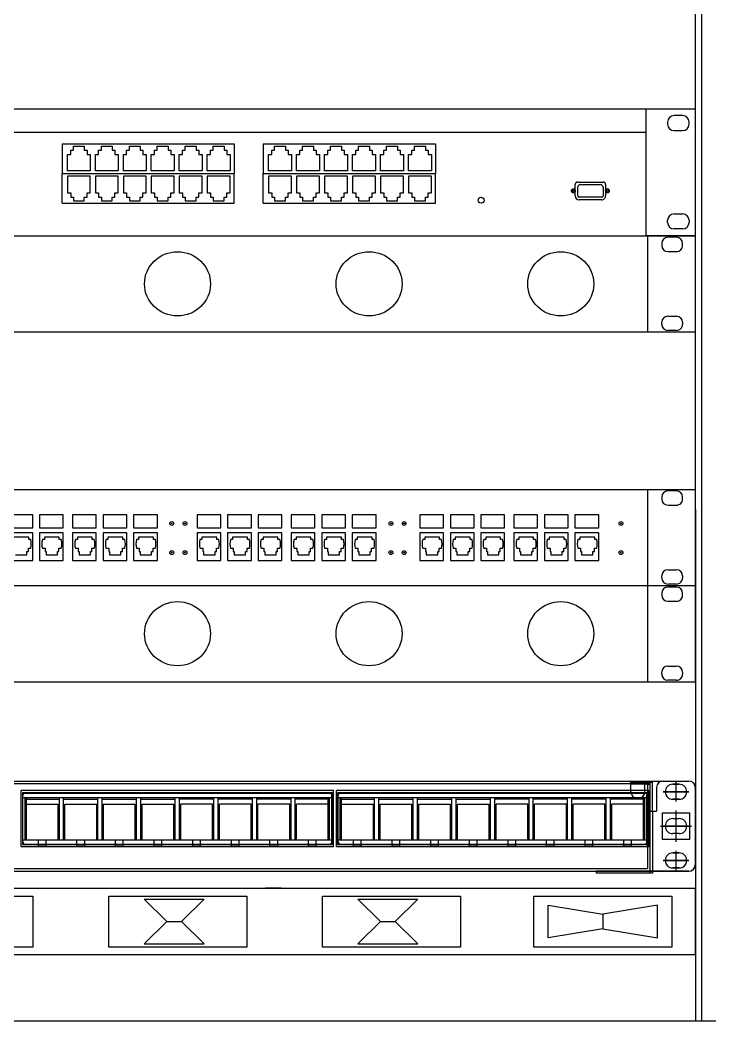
# Model space of a CAD drawing. Header units: millimetres. Extents: x 0 to 84100, y 0 to 59400.
# Drawn here: x 34487.7 to 34781.8, y 29792 to 30218.5 of the extents above; entities that cross this region are included whole.
import ezdxf

# ---------------------------------------------------------------- set-up
doc = ezdxf.new("R2010")
doc.units = ezdxf.units.MM
doc.header["$LTSCALE"] = 1000
doc.layers.add('SYM', color=3, linetype='Continuous')

# ---------------------------------------------------------------- blocks, each defined once
blk = doc.blocks.new('ST071')
for p, q in [((183.89, 495.05), (184.02, -409.31)), ((186.18, 449.24), (186.18, -409.31)), ((166.5, -85.56), (-166.45, -85.56)), ((184.03, -85.56), (166.5, -85.56)), ((166.5, -130.51), (166.5, -85.56)), ((179.45, -87.84), (176.41, -87.84)), ((184.03, -130.36), (184.03, -85.56)), ((174.12, -90.13), (174.12, -90.89)), ((181.74, -90.89), (181.74, -90.13)), ((-166.47, -93.76, 161.01), (166.52, -93.76, 161.01)), ((176.41, -93.18), (179.45, -93.18)), ((-41, -97.87), (20.19, -97.87)), ((-41, -97.87), (-41, -108.42)), ((-36.96, -98.73), (-33.09, -98.73)), ((-36.96, -100.08), (-36.96, -98.73)), ((-33.09, -98.73), (-33.09, -100.08)), ((-27.02, -100.08), (-27.02, -98.73)), ((-27.02, -98.73), (-23.16, -98.73)), ((-23.16, -98.73), (-23.16, -100.08)), ((-17.09, -98.73), (-13.22, -98.73)), ((-17.09, -100.08), (-17.09, -98.73)), ((-13.22, -98.73), (-13.22, -100.08)), ((-7.16, -98.73), (-3.29, -98.73)), ((-7.16, -100.08), (-7.16, -98.73)), ((-3.29, -98.73), (-3.29, -100.08)), ((2.78, -100.08), (2.78, -98.73)), ((2.78, -98.73), (6.65, -98.73)), ((6.65, -98.73), (6.65, -100.08)), ((12.71, -100.08), (12.71, -98.73)), ((12.71, -98.73), (16.58, -98.73)), ((16.58, -98.73), (16.58, -100.08)), ((20.19, -97.87), (20.19, -108.42)), ((30.48, -97.87), (91.67, -97.87)), ((30.48, -97.87), (30.48, -108.42)), ((34.52, -98.73), (38.38, -98.73)), ((34.52, -100.08), (34.52, -98.73)), ((38.38, -98.73), (38.38, -100.08)), ((44.45, -100.08), (44.45, -98.73)), ((44.45, -98.73), (48.32, -98.73)), ((48.32, -98.73), (48.32, -100.08)), ((54.39, -98.73), (58.25, -98.73)), ((54.39, -100.08), (54.39, -98.73)), ((58.25, -98.73), (58.25, -100.08)), ((64.32, -98.73), (68.19, -98.73)), ((64.32, -100.08), (64.32, -98.73)), ((68.19, -98.73), (68.19, -100.08)), ((74.26, -100.08), (74.26, -98.73)), ((74.26, -98.73), (78.12, -98.73)), ((78.12, -98.73), (78.12, -100.08)), ((84.19, -100.08), (84.19, -98.73)), ((84.19, -98.73), (88.06, -98.73)), ((88.06, -98.73), (88.06, -100.08)), ((91.67, -97.87), (91.67, -108.42)), ((-39.09, -107.43), (-39.09, -101.63)), ((-39.09, -101.63), (-37.93, -101.63)), ((-37.93, -101.63), (-37.93, -100.08)), ((-37.93, -100.08), (-36.96, -100.08)), ((-33.09, -100.08), (-32.12, -100.08)), ((-32.12, -100.08), (-32.12, -101.63)), ((-32.12, -101.63), (-30.96, -101.63)), ((-30.96, -101.63), (-30.96, -107.43)), ((-29.15, -101.63), (-27.99, -101.63)), ((-29.15, -107.43), (-29.15, -101.63)), ((-27.99, -100.08), (-27.02, -100.08)), ((-27.99, -101.63), (-27.99, -100.08)), ((-23.16, -100.08), (-22.19, -100.08)), ((-22.19, -100.08), (-22.19, -101.63)), ((-22.19, -101.63), (-21.03, -101.63)), ((-21.03, -101.63), (-21.03, -107.43)), ((-19.22, -101.63), (-18.06, -101.63)), ((-19.22, -107.43), (-19.22, -101.63)), ((-18.06, -101.63), (-18.06, -100.08)), ((-18.06, -100.08), (-17.09, -100.08)), ((-13.22, -100.08), (-12.26, -100.08)), ((-12.26, -100.08), (-12.26, -101.63)), ((-12.26, -101.63), (-11.1, -101.63)), ((-11.1, -101.63), (-11.1, -107.43)), ((-9.28, -107.43), (-9.28, -101.63)), ((-9.28, -101.63), (-8.12, -101.63)), ((-8.12, -101.63), (-8.12, -100.08)), ((-8.12, -100.08), (-7.16, -100.08)), ((-3.29, -100.08), (-2.32, -100.08)), ((-2.32, -100.08), (-2.32, -101.63)), ((-2.32, -101.63), (-1.16, -101.63)), ((-1.16, -101.63), (-1.16, -107.43)), ((0.65, -101.63), (1.81, -101.63)), ((0.65, -107.43), (0.65, -101.63)), ((1.81, -101.63), (1.81, -100.08)), ((1.81, -100.08), (2.78, -100.08)), ((6.65, -100.08), (7.61, -100.08)), ((7.61, -100.08), (7.61, -101.63)), ((7.61, -101.63), (8.77, -101.63)), ((8.77, -101.63), (8.77, -107.43)), ((10.59, -107.43), (10.59, -101.63)), ((10.59, -101.63), (11.75, -101.63)), ((11.75, -100.08), (12.71, -100.08)), ((11.75, -101.63), (11.75, -100.08)), ((16.58, -100.08), (17.55, -100.08)), ((17.55, -100.08), (17.55, -101.63)), ((17.55, -101.63), (18.71, -101.63)), ((18.71, -101.63), (18.71, -107.43)), ((32.39, -107.43), (32.39, -101.63)), ((32.39, -101.63), (33.55, -101.63)), ((33.55, -101.63), (33.55, -100.08)), ((33.55, -100.08), (34.52, -100.08)), ((38.38, -100.08), (39.35, -100.08)), ((39.35, -100.08), (39.35, -101.63)), ((39.35, -101.63), (40.51, -101.63)), ((40.51, -101.63), (40.51, -107.43)), ((42.32, -101.63), (43.48, -101.63)), ((42.32, -107.43), (42.32, -101.63)), ((43.48, -100.08), (44.45, -100.08)), ((43.48, -101.63), (43.48, -100.08)), ((48.32, -100.08), (49.29, -100.08)), ((49.29, -100.08), (49.29, -101.63)), ((49.29, -101.63), (50.45, -101.63)), ((50.45, -101.63), (50.45, -107.43)), ((52.26, -101.63), (53.42, -101.63)), ((52.26, -107.43), (52.26, -101.63)), ((53.42, -101.63), (53.42, -100.08)), ((53.42, -100.08), (54.39, -100.08)), ((58.25, -100.08), (59.22, -100.08)), ((59.22, -100.08), (59.22, -101.63)), ((59.22, -101.63), (60.38, -101.63)), ((60.38, -101.63), (60.38, -107.43)), ((62.19, -107.43), (62.19, -101.63)), ((62.19, -101.63), (63.35, -101.63)), ((63.35, -101.63), (63.35, -100.08)), ((63.35, -100.08), (64.32, -100.08)), ((68.19, -100.08), (69.16, -100.08)), ((69.16, -100.08), (69.16, -101.63)), ((69.16, -101.63), (70.32, -101.63)), ((70.32, -101.63), (70.32, -107.43)), ((72.13, -101.63), (73.29, -101.63)), ((72.13, -107.43), (72.13, -101.63)), ((73.29, -101.63), (73.29, -100.08)), ((73.29, -100.08), (74.26, -100.08)), ((78.12, -100.08), (79.09, -100.08)), ((79.09, -100.08), (79.09, -101.63)), ((79.09, -101.63), (80.25, -101.63)), ((80.25, -101.63), (80.25, -107.43)), ((82.06, -107.43), (82.06, -101.63)), ((82.06, -101.63), (83.22, -101.63)), ((83.22, -100.08), (84.19, -100.08)), ((83.22, -101.63), (83.22, -100.08)), ((88.06, -100.08), (89.02, -100.08)), ((89.02, -100.08), (89.02, -101.63)), ((89.02, -101.63), (90.19, -101.63)), ((90.19, -101.63), (90.19, -107.43)), ((-41, -108.42), (20.19, -108.42)), ((-41, -118.96), (-41, -108.42)), ((-41, -108.42), (20.19, -108.42)), ((-30.96, -107.43), (-39.09, -107.43)), ((-30.96, -109.4), (-39.09, -109.4)), ((-39.09, -109.4), (-39.09, -115.21)), ((-30.96, -115.21), (-30.96, -109.4)), ((-21.03, -107.43), (-29.15, -107.43)), ((-21.03, -109.4), (-29.15, -109.4)), ((-29.15, -109.4), (-29.15, -115.21)), ((-21.03, -115.21), (-21.03, -109.4)), ((-11.1, -107.43), (-19.22, -107.43)), ((-11.1, -109.4), (-19.22, -109.4)), ((-19.22, -109.4), (-19.22, -115.21)), ((-11.1, -115.21), (-11.1, -109.4)), ((-1.16, -107.43), (-9.28, -107.43)), ((-1.16, -109.4), (-9.28, -109.4)), ((-9.28, -109.4), (-9.28, -115.21)), ((-1.16, -115.21), (-1.16, -109.4)), ((8.77, -107.43), (0.65, -107.43)), ((8.77, -109.4), (0.65, -109.4)), ((0.65, -109.4), (0.65, -115.21)), ((8.77, -115.21), (8.77, -109.4)), ((18.71, -107.43), (10.59, -107.43)), ((18.71, -109.4), (10.59, -109.4)), ((10.59, -109.4), (10.59, -115.21)), ((18.71, -115.21), (18.71, -109.4)), ((20.19, -118.96), (20.19, -108.42)), ((30.48, -108.42), (91.67, -108.42)), ((30.48, -118.96), (30.48, -108.42)), ((30.48, -108.42), (91.67, -108.42)), ((40.51, -107.43), (32.39, -107.43)), ((40.51, -109.4), (32.39, -109.4)), ((32.39, -109.4), (32.39, -115.21)), ((40.51, -115.21), (40.51, -109.4)), ((50.45, -107.43), (42.32, -107.43)), ((50.45, -109.4), (42.32, -109.4)), ((42.32, -109.4), (42.32, -115.21)), ((50.45, -115.21), (50.45, -109.4)), ((60.38, -107.43), (52.26, -107.43)), ((60.38, -109.4), (52.26, -109.4)), ((52.26, -109.4), (52.26, -115.21)), ((60.38, -115.21), (60.38, -109.4)), ((70.32, -107.43), (62.19, -107.43)), ((70.32, -109.4), (62.19, -109.4)), ((62.19, -109.4), (62.19, -115.21)), ((70.32, -115.21), (70.32, -109.4)), ((80.25, -107.43), (72.13, -107.43)), ((80.25, -109.4), (72.13, -109.4)), ((72.13, -109.4), (72.13, -115.21)), ((80.25, -115.21), (80.25, -109.4)), ((90.19, -107.43), (82.06, -107.43)), ((90.19, -109.4), (82.06, -109.4)), ((82.06, -109.4), (82.06, -115.21)), ((90.19, -115.21), (90.19, -109.4)), ((91.67, -118.96), (91.67, -108.42)), ((141.3, -116.38), (141.3, -112.34)), ((142.2, -111.44), (151.18, -111.44)), ((142.2, -116.38), (142.2, -113.24)), ((143.1, -112.34), (150.28, -112.34)), ((151.18, -113.24), (151.18, -116.38)), ((152.07, -112.34), (152.07, -116.38)), ((-39.09, -115.21), (-37.93, -115.21)), ((-37.93, -115.21), (-37.93, -116.75)), ((-37.93, -116.75), (-36.96, -116.75)), ((-36.96, -116.75), (-36.96, -118.11)), ((-33.09, -118.11), (-33.09, -116.75)), ((-33.09, -116.75), (-32.12, -116.75)), ((-32.12, -115.21), (-30.96, -115.21)), ((-32.12, -116.75), (-32.12, -115.21)), ((-29.15, -115.21), (-27.99, -115.21)), ((-27.99, -115.21), (-27.99, -116.75)), ((-27.99, -116.75), (-27.02, -116.75)), ((-27.02, -116.75), (-27.02, -118.11)), ((-23.16, -118.11), (-23.16, -116.75)), ((-23.16, -116.75), (-22.19, -116.75)), ((-22.19, -116.75), (-22.19, -115.21)), ((-22.19, -115.21), (-21.03, -115.21)), ((-19.22, -115.21), (-18.06, -115.21)), ((-18.06, -115.21), (-18.06, -116.75)), ((-18.06, -116.75), (-17.09, -116.75)), ((-17.09, -116.75), (-17.09, -118.11)), ((-13.22, -118.11), (-13.22, -116.75)), ((-13.22, -116.75), (-12.26, -116.75)), ((-12.26, -116.75), (-12.26, -115.21)), ((-12.26, -115.21), (-11.1, -115.21)), ((-9.28, -115.21), (-8.12, -115.21)), ((-8.12, -115.21), (-8.12, -116.75)), ((-8.12, -116.75), (-7.16, -116.75)), ((-7.16, -116.75), (-7.16, -118.11)), ((-3.29, -118.11), (-3.29, -116.75)), ((-3.29, -116.75), (-2.32, -116.75)), ((-2.32, -115.21), (-1.16, -115.21)), ((-2.32, -116.75), (-2.32, -115.21)), ((0.65, -115.21), (1.81, -115.21)), ((1.81, -115.21), (1.81, -116.75)), ((1.81, -116.75), (2.78, -116.75)), ((2.78, -116.75), (2.78, -118.11)), ((6.65, -116.75), (7.61, -116.75)), ((6.65, -118.11), (6.65, -116.75)), ((7.61, -116.75), (7.61, -115.21)), ((7.61, -115.21), (8.77, -115.21)), ((10.59, -115.21), (11.75, -115.21)), ((11.75, -115.21), (11.75, -116.75)), ((11.75, -116.75), (12.71, -116.75)), ((12.71, -116.75), (12.71, -118.11)), ((16.58, -116.75), (17.55, -116.75)), ((16.58, -118.11), (16.58, -116.75)), ((17.55, -116.75), (17.55, -115.21)), ((17.55, -115.21), (18.71, -115.21)), ((32.39, -115.21), (33.55, -115.21)), ((33.55, -115.21), (33.55, -116.75)), ((33.55, -116.75), (34.52, -116.75)), ((34.52, -116.75), (34.52, -118.11)), ((38.38, -118.11), (38.38, -116.75)), ((38.38, -116.75), (39.35, -116.75)), ((39.35, -115.21), (40.51, -115.21)), ((39.35, -116.75), (39.35, -115.21)), ((42.32, -115.21), (43.48, -115.21)), ((43.48, -115.21), (43.48, -116.75)), ((43.48, -116.75), (44.45, -116.75)), ((44.45, -116.75), (44.45, -118.11)), ((48.32, -118.11), (48.32, -116.75)), ((48.32, -116.75), (49.29, -116.75)), ((49.29, -116.75), (49.29, -115.21)), ((49.29, -115.21), (50.45, -115.21)), ((52.26, -115.21), (53.42, -115.21)), ((53.42, -115.21), (53.42, -116.75)), ((53.42, -116.75), (54.39, -116.75)), ((54.39, -116.75), (54.39, -118.11)), ((58.25, -118.11), (58.25, -116.75)), ((58.25, -116.75), (59.22, -116.75)), ((59.22, -116.75), (59.22, -115.21)), ((59.22, -115.21), (60.38, -115.21)), ((62.19, -115.21), (63.35, -115.21)), ((63.35, -115.21), (63.35, -116.75)), ((63.35, -116.75), (64.32, -116.75)), ((64.32, -116.75), (64.32, -118.11)), ((68.19, -118.11), (68.19, -116.75)), ((68.19, -116.75), (69.16, -116.75)), ((69.16, -115.21), (70.32, -115.21)), ((69.16, -116.75), (69.16, -115.21)), ((72.13, -115.21), (73.29, -115.21)), ((73.29, -115.21), (73.29, -116.75)), ((73.29, -116.75), (74.26, -116.75)), ((74.26, -116.75), (74.26, -118.11)), ((78.12, -116.75), (79.09, -116.75)), ((78.12, -118.11), (78.12, -116.75)), ((79.09, -116.75), (79.09, -115.21)), ((79.09, -115.21), (80.25, -115.21)), ((82.06, -115.21), (83.22, -115.21)), ((83.22, -115.21), (83.22, -116.75)), ((83.22, -116.75), (84.19, -116.75)), ((84.19, -116.75), (84.19, -118.11)), ((88.06, -116.75), (89.02, -116.75)), ((88.06, -118.11), (88.06, -116.75)), ((89.02, -116.75), (89.02, -115.21)), ((89.02, -115.21), (90.19, -115.21)), ((140.29, -114), (139.96, -114.59)), ((139.96, -114.59), (140.29, -115.17)), ((140.97, -114), (140.29, -114)), ((140.29, -115.17), (140.97, -115.17)), ((141.3, -114.59), (140.97, -114)), ((140.97, -115.17), (141.3, -114.59)), ((150.73, -116.83), (142.65, -116.83)), ((152.41, -114), (152.07, -114.59)), ((152.07, -114.59), (152.41, -115.17)), ((153.08, -114), (152.41, -114)), ((152.41, -115.17), (153.08, -115.17)), ((153.42, -114.59), (153.08, -114)), ((153.08, -115.17), (153.42, -114.59)), ((-41, -118.96), (20.19, -118.96)), ((-36.96, -118.11), (-33.09, -118.11)), ((-27.02, -118.11), (-23.16, -118.11)), ((-17.09, -118.11), (-13.22, -118.11)), ((-7.16, -118.11), (-3.29, -118.11)), ((2.78, -118.11), (6.65, -118.11)), ((12.71, -118.11), (16.58, -118.11)), ((30.48, -118.96), (91.67, -118.96)), ((34.52, -118.11), (38.38, -118.11)), ((44.45, -118.11), (48.32, -118.11)), ((54.39, -118.11), (58.25, -118.11)), ((64.32, -118.11), (68.19, -118.11)), ((74.26, -118.11), (78.12, -118.11)), ((84.19, -118.11), (88.06, -118.11)), ((150.73, -117.73), (142.65, -117.73)), ((176.41, -122.74), (179.45, -122.74)), ((174.12, -125.79), (174.12, -125.03)), ((181.74, -125.03), (181.74, -125.79)), ((-184.02, -130.51), (183.98, -130.51)), ((-166.45, -130.51), (166.5, -130.51)), ((166.5, -130.36), (184.03, -130.36)), ((166.97, -130.51), (166.97, -164.67)), ((177.2, -131.06), (174.24, -131.06)), ((179.45, -128.07), (176.41, -128.07)), ((183.98, -164.67), (183.98, -130.51)), ((172.03, -133.22), (172.03, -133.94)), ((179.42, -133.94), (179.42, -133.22)), ((174.24, -136.1), (177.2, -136.1)), ((174.24, -159.08), (177.2, -159.08)), ((172.03, -161.96), (172.03, -161.24)), ((179.42, -161.24), (179.42, -161.96)), ((-184.02, -164.67), (183.98, -164.67)), ((177.2, -164.12), (174.24, -164.12)), ((-184.02, -220.56), (183.99, -220.56)), ((166.98, -220.56), (166.98, -254.72)), ((172.04, -223.27), (172.04, -223.99)), ((177.21, -221.12), (174.26, -221.12)), ((179.43, -223.99), (179.43, -223.27)), ((183.99, -254.72), (183.99, -220.56)), ((174.26, -226.15), (177.21, -226.15)), ((-51.4, -229.62), (-59.84, -229.62)), ((-51.4, -234.17), (-51.4, -229.62)), ((-48.99, -229.62), (-48.99, -234.17)), ((-40.55, -229.62), (-48.99, -229.62)), ((-40.55, -234.17), (-40.55, -229.62)), ((-37.28, -229.62), (-37.28, -234.17)), ((-28.83, -229.62), (-37.28, -229.62)), ((-28.83, -234.17), (-28.83, -229.62)), ((-26.43, -229.62), (-26.43, -234.17)), ((-17.98, -229.62), (-26.43, -229.62)), ((-17.98, -234.17), (-17.98, -229.62)), ((-15.58, -229.62), (-15.58, -234.17)), ((-7.13, -229.62), (-15.58, -229.62)), ((-7.13, -234.17), (-7.13, -229.62)), ((6.98, -229.62), (6.98, -234.17)), ((15.43, -229.62), (6.98, -229.62)), ((15.43, -234.17), (15.43, -229.62)), ((17.83, -229.62), (17.83, -234.17)), ((26.28, -229.62), (17.83, -229.62)), ((26.28, -234.17), (26.28, -229.62)), ((28.68, -229.62), (28.68, -234.17)), ((37.13, -229.62), (28.68, -229.62)), ((37.13, -234.17), (37.13, -229.62)), ((40.4, -229.62), (40.4, -234.17)), ((48.85, -229.62), (40.4, -229.62)), ((48.85, -234.17), (48.85, -229.62)), ((51.25, -229.62), (51.25, -234.17)), ((59.7, -229.62), (51.25, -229.62)), ((59.7, -234.17), (59.7, -229.62)), ((62.1, -229.62), (62.1, -234.17)), ((70.55, -229.62), (62.1, -229.62)), ((70.55, -234.17), (70.55, -229.62)), ((86.09, -229.62), (86.09, -234.17)), ((94.53, -229.62), (86.09, -229.62)), ((94.53, -234.17), (94.53, -229.62)), ((96.94, -229.62), (96.94, -234.17)), ((105.38, -229.62), (96.94, -229.62)), ((105.38, -234.17), (105.38, -229.62)), ((107.79, -229.62), (107.79, -234.17)), ((116.23, -229.62), (107.79, -229.62)), ((116.23, -234.17), (116.23, -229.62)), ((119.5, -229.62), (119.5, -234.17)), ((127.95, -229.62), (119.5, -229.62)), ((127.95, -234.17), (127.95, -229.62)), ((130.35, -229.62), (130.35, -234.17)), ((138.8, -229.62), (130.35, -229.62)), ((138.8, -234.17), (138.8, -229.62)), ((141.2, -229.62), (141.2, -234.17)), ((149.65, -229.62), (141.2, -229.62)), ((149.65, -234.17), (149.65, -229.62)), ((-59.84, -234.17), (-51.4, -234.17)), ((-48.99, -234.17), (-40.55, -234.17)), ((-37.28, -234.17), (-28.83, -234.17)), ((-26.43, -234.17), (-17.98, -234.17)), ((-15.58, -234.17), (-7.13, -234.17)), ((6.98, -234.17), (15.43, -234.17)), ((17.83, -234.17), (26.28, -234.17)), ((28.68, -234.17), (37.13, -234.17)), ((40.4, -234.17), (48.85, -234.17)), ((51.25, -234.17), (59.7, -234.17)), ((62.1, -234.17), (70.55, -234.17)), ((86.09, -234.17), (94.53, -234.17)), ((96.94, -234.17), (105.38, -234.17)), ((107.79, -234.17), (116.23, -234.17)), ((119.5, -234.17), (127.95, -234.17)), ((130.35, -234.17), (138.8, -234.17)), ((141.2, -234.17), (149.65, -234.17)), ((-51.4, -235.97), (-59.84, -235.97)), ((-52.82, -237.5), (-58.1, -237.5)), ((-52.82, -238.38), (-52.82, -237.5)), ((-51.4, -245.87), (-51.4, -235.97)), ((-48.99, -235.97), (-48.99, -245.87)), ((-40.55, -235.97), (-48.99, -235.97)), ((-41.97, -237.5), (-47.25, -237.5)), ((-47.25, -237.5), (-47.25, -238.38)), ((-41.97, -238.38), (-41.97, -237.5)), ((-40.55, -245.87), (-40.55, -235.97)), ((-37.28, -235.97), (-37.28, -245.87)), ((-28.83, -235.97), (-37.28, -235.97)), ((-30.25, -237.5), (-35.54, -237.5)), ((-35.54, -237.5), (-35.54, -238.38)), ((-30.25, -238.38), (-30.25, -237.5)), ((-28.83, -245.87), (-28.83, -235.97)), ((-26.43, -235.97), (-26.43, -245.87)), ((-17.98, -235.97), (-26.43, -235.97)), ((-24.69, -237.5), (-24.69, -238.38)), ((-19.4, -237.5), (-24.69, -237.5)), ((-19.4, -238.38), (-19.4, -237.5)), ((-17.98, -245.87), (-17.98, -235.97)), ((-15.58, -235.97), (-15.58, -245.87)), ((-7.13, -235.97), (-15.58, -235.97)), ((-13.84, -237.5), (-13.84, -238.38)), ((-8.55, -237.5), (-13.84, -237.5)), ((-8.55, -238.38), (-8.55, -237.5)), ((-7.13, -245.87), (-7.13, -235.97)), ((6.98, -235.97), (6.98, -245.87)), ((15.43, -235.97), (6.98, -235.97)), ((14, -237.5), (8.72, -237.5)), ((8.72, -237.5), (8.72, -238.38)), ((14, -238.38), (14, -237.5)), ((15.43, -245.87), (15.43, -235.97)), ((17.83, -235.97), (17.83, -245.87)), ((26.28, -235.97), (17.83, -235.97)), ((24.85, -237.5), (19.57, -237.5)), ((19.57, -237.5), (19.57, -238.38)), ((24.85, -238.38), (24.85, -237.5)), ((26.28, -245.87), (26.28, -235.97)), ((28.68, -235.97), (28.68, -245.87)), ((37.13, -235.97), (28.68, -235.97)), ((35.7, -237.5), (30.42, -237.5)), ((30.42, -237.5), (30.42, -238.38)), ((35.7, -238.38), (35.7, -237.5)), ((37.13, -245.87), (37.13, -235.97)), ((40.4, -235.97), (40.4, -245.87)), ((48.85, -235.97), (40.4, -235.97)), ((47.42, -237.5), (42.14, -237.5)), ((42.14, -237.5), (42.14, -238.38)), ((47.42, -238.38), (47.42, -237.5)), ((48.85, -245.87), (48.85, -235.97)), ((51.25, -235.97), (51.25, -245.87)), ((59.7, -235.97), (51.25, -235.97)), ((52.99, -237.5), (52.99, -238.38)), ((58.27, -237.5), (52.99, -237.5)), ((58.27, -238.38), (58.27, -237.5)), ((59.7, -245.87), (59.7, -235.97)), ((62.1, -235.97), (62.1, -245.87)), ((70.55, -235.97), (62.1, -235.97)), ((63.84, -237.5), (63.84, -238.38)), ((69.12, -237.5), (63.84, -237.5)), ((69.12, -238.38), (69.12, -237.5)), ((70.55, -245.87), (70.55, -235.97)), ((86.09, -235.97), (86.09, -245.87)), ((94.53, -235.97), (86.09, -235.97)), ((93.11, -237.5), (87.83, -237.5)), ((87.83, -237.5), (87.83, -238.38)), ((93.11, -238.38), (93.11, -237.5)), ((94.53, -245.87), (94.53, -235.97)), ((96.94, -235.97), (96.94, -245.87)), ((105.38, -235.97), (96.94, -235.97)), ((103.96, -237.5), (98.68, -237.5)), ((98.68, -237.5), (98.68, -238.38)), ((103.96, -238.38), (103.96, -237.5)), ((105.38, -245.87), (105.38, -235.97)), ((107.79, -235.97), (107.79, -245.87)), ((116.23, -235.97), (107.79, -235.97)), ((114.81, -237.5), (109.53, -237.5)), ((109.53, -237.5), (109.53, -238.38)), ((114.81, -238.38), (114.81, -237.5)), ((116.23, -245.87), (116.23, -235.97)), ((119.5, -235.97), (119.5, -245.87)), ((127.95, -235.97), (119.5, -235.97)), ((121.24, -237.5), (121.24, -238.38)), ((126.53, -237.5), (121.24, -237.5)), ((126.53, -238.38), (126.53, -237.5)), ((127.95, -245.87), (127.95, -235.97)), ((130.35, -235.97), (130.35, -245.87)), ((138.8, -235.97), (130.35, -235.97)), ((137.38, -237.5), (132.09, -237.5)), ((132.09, -237.5), (132.09, -238.38)), ((137.38, -238.38), (137.38, -237.5)), ((138.8, -245.87), (138.8, -235.97)), ((141.2, -235.97), (141.2, -245.87)), ((149.65, -235.97), (141.2, -235.97)), ((148.23, -237.5), (142.94, -237.5)), ((142.94, -237.5), (142.94, -238.38)), ((148.23, -238.38), (148.23, -237.5)), ((149.65, -245.87), (149.65, -235.97)), ((-52.95, -242.63), (-52.95, -241.43)), ((-52.95, -241.43), (-52.11, -241.43)), ((-52.11, -238.38), (-52.82, -238.38)), ((-47.25, -238.38), (-47.97, -238.38)), ((-47.97, -241.43), (-46.99, -241.43)), ((-46.99, -241.43), (-46.99, -242.63)), ((-42.1, -242.63), (-42.1, -241.43)), ((-42.1, -241.43), (-41.26, -241.43)), ((-41.26, -238.38), (-41.97, -238.38)), ((-35.54, -238.38), (-36.25, -238.38)), ((-36.25, -241.43), (-35.27, -241.43)), ((-35.27, -241.43), (-35.27, -242.63)), ((-30.38, -242.63), (-30.38, -241.43)), ((-30.38, -241.43), (-29.54, -241.43)), ((-29.54, -238.38), (-30.25, -238.38)), ((-24.69, -238.38), (-25.4, -238.38)), ((-25.4, -241.43), (-24.42, -241.43)), ((-24.42, -241.43), (-24.42, -242.63)), ((-19.53, -242.63), (-19.53, -241.43)), ((-19.53, -241.43), (-18.69, -241.43)), ((-18.69, -238.38), (-19.4, -238.38)), ((-13.84, -238.38), (-14.55, -238.38)), ((-14.55, -241.43), (-13.57, -241.43)), ((-13.57, -241.43), (-13.57, -242.63)), ((-8.68, -242.63), (-8.68, -241.43)), ((-8.68, -241.43), (-7.84, -241.43)), ((-7.84, -238.38), (-8.55, -238.38)), ((8.72, -238.38), (8.01, -238.38)), ((8.01, -241.43), (8.98, -241.43)), ((8.98, -241.43), (8.98, -242.63)), ((13.87, -242.63), (13.87, -241.43)), ((13.87, -241.43), (14.72, -241.43)), ((14.72, -238.38), (14, -238.38)), ((19.57, -238.38), (18.86, -238.38)), ((18.86, -241.43), (19.83, -241.43)), ((19.83, -241.43), (19.83, -242.63)), ((24.72, -242.63), (24.72, -241.43)), ((24.72, -241.43), (25.57, -241.43)), ((25.57, -238.38), (24.85, -238.38)), ((30.42, -238.38), (29.71, -238.38)), ((29.71, -241.43), (30.68, -241.43)), ((30.68, -241.43), (30.68, -242.63)), ((35.57, -242.63), (35.57, -241.43)), ((35.57, -241.43), (36.42, -241.43)), ((36.42, -238.38), (35.7, -238.38)), ((42.14, -238.38), (41.42, -238.38)), ((41.42, -241.43), (42.4, -241.43)), ((42.4, -241.43), (42.4, -242.63)), ((47.29, -242.63), (47.29, -241.43)), ((47.29, -241.43), (48.14, -241.43)), ((48.14, -238.38), (47.42, -238.38)), ((52.99, -238.38), (52.27, -238.38)), ((52.27, -241.43), (53.25, -241.43)), ((53.25, -241.43), (53.25, -242.63)), ((58.14, -242.63), (58.14, -241.43)), ((58.14, -241.43), (58.99, -241.43)), ((58.99, -238.38), (58.27, -238.38)), ((63.84, -238.38), (63.12, -238.38)), ((63.12, -241.43), (64.1, -241.43)), ((64.1, -241.43), (64.1, -242.63)), ((68.99, -242.63), (68.99, -241.43)), ((68.99, -241.43), (69.84, -241.43)), ((69.84, -238.38), (69.12, -238.38)), ((87.83, -238.38), (87.11, -238.38)), ((87.11, -241.43), (88.09, -241.43)), ((88.09, -241.43), (88.09, -242.63)), ((92.98, -241.43), (93.82, -241.43)), ((92.98, -242.63), (92.98, -241.43)), ((93.82, -238.38), (93.11, -238.38)), ((98.68, -238.38), (97.96, -238.38)), ((97.96, -241.43), (98.94, -241.43)), ((98.94, -241.43), (98.94, -242.63)), ((103.83, -241.43), (104.67, -241.43)), ((103.83, -242.63), (103.83, -241.43)), ((104.67, -238.38), (103.96, -238.38)), ((109.53, -238.38), (108.81, -238.38)), ((108.81, -241.43), (109.79, -241.43)), ((109.79, -241.43), (109.79, -242.63)), ((114.68, -241.43), (115.52, -241.43)), ((114.68, -242.63), (114.68, -241.43)), ((115.52, -238.38), (114.81, -238.38)), ((121.24, -238.38), (120.53, -238.38)), ((120.53, -241.43), (121.51, -241.43)), ((121.51, -241.43), (121.51, -242.63)), ((126.4, -241.43), (127.24, -241.43)), ((126.4, -242.63), (126.4, -241.43)), ((127.24, -238.38), (126.53, -238.38)), ((132.09, -238.38), (131.38, -238.38)), ((131.38, -241.43), (132.36, -241.43)), ((132.36, -241.43), (132.36, -242.63)), ((137.25, -241.43), (138.09, -241.43)), ((137.25, -242.63), (137.25, -241.43)), ((138.09, -238.38), (137.38, -238.38)), ((142.94, -238.38), (142.23, -238.38)), ((142.23, -241.43), (143.21, -241.43)), ((143.21, -241.43), (143.21, -242.63)), ((148.1, -241.43), (148.94, -241.43)), ((148.1, -242.63), (148.1, -241.43)), ((148.94, -238.38), (148.23, -238.38)), ((-57.52, -243.84), (-53.47, -243.84)), ((-53.47, -243.84), (-53.47, -242.63)), ((-53.47, -242.63), (-52.95, -242.63)), ((-46.99, -242.63), (-46.67, -242.63)), ((-46.67, -242.63), (-46.67, -243.84)), ((-46.67, -243.84), (-42.62, -243.84)), ((-42.62, -243.84), (-42.62, -242.63)), ((-42.62, -242.63), (-42.1, -242.63)), ((-35.27, -242.63), (-34.95, -242.63)), ((-34.95, -242.63), (-34.95, -243.84)), ((-34.95, -243.84), (-30.91, -243.84)), ((-30.91, -242.63), (-30.38, -242.63)), ((-30.91, -243.84), (-30.91, -242.63)), ((-24.42, -242.63), (-24.1, -242.63)), ((-24.1, -242.63), (-24.1, -243.84)), ((-24.1, -243.84), (-20.06, -243.84)), ((-20.06, -243.84), (-20.06, -242.63)), ((-20.06, -242.63), (-19.53, -242.63)), ((-13.57, -242.63), (-13.25, -242.63)), ((-13.25, -242.63), (-13.25, -243.84)), ((-13.25, -243.84), (-9.21, -243.84)), ((-9.21, -243.84), (-9.21, -242.63)), ((-9.21, -242.63), (-8.68, -242.63)), ((8.98, -242.63), (9.31, -242.63)), ((9.31, -242.63), (9.31, -243.84)), ((9.31, -243.84), (13.35, -243.84)), ((13.35, -243.84), (13.35, -242.63)), ((13.35, -242.63), (13.87, -242.63)), ((19.83, -242.63), (20.16, -242.63)), ((20.16, -242.63), (20.16, -243.84)), ((20.16, -243.84), (24.2, -243.84)), ((24.2, -243.84), (24.2, -242.63)), ((24.2, -242.63), (24.72, -242.63)), ((30.68, -242.63), (31.01, -242.63)), ((31.01, -242.63), (31.01, -243.84)), ((31.01, -243.84), (35.05, -243.84)), ((35.05, -243.84), (35.05, -242.63)), ((35.05, -242.63), (35.57, -242.63)), ((42.4, -242.63), (42.73, -242.63)), ((42.73, -242.63), (42.73, -243.84)), ((42.73, -243.84), (46.77, -243.84)), ((46.77, -242.63), (47.29, -242.63)), ((46.77, -243.84), (46.77, -242.63)), ((53.25, -242.63), (53.58, -242.63)), ((53.58, -242.63), (53.58, -243.84)), ((53.58, -243.84), (57.62, -243.84)), ((57.62, -243.84), (57.62, -242.63)), ((57.62, -242.63), (58.14, -242.63)), ((64.1, -242.63), (64.43, -242.63)), ((64.43, -242.63), (64.43, -243.84)), ((64.43, -243.84), (68.47, -243.84)), ((68.47, -243.84), (68.47, -242.63)), ((68.47, -242.63), (68.99, -242.63)), ((88.09, -242.63), (88.41, -242.63)), ((88.41, -242.63), (88.41, -243.84)), ((88.41, -243.84), (92.46, -243.84)), ((92.46, -243.84), (92.46, -242.63)), ((92.46, -242.63), (92.98, -242.63)), ((98.94, -242.63), (99.26, -242.63)), ((99.26, -242.63), (99.26, -243.84)), ((99.26, -243.84), (103.31, -243.84)), ((103.31, -243.84), (103.31, -242.63)), ((103.31, -242.63), (103.83, -242.63)), ((109.79, -242.63), (110.11, -242.63)), ((110.11, -242.63), (110.11, -243.84)), ((110.11, -243.84), (114.16, -243.84)), ((114.16, -243.84), (114.16, -242.63)), ((114.16, -242.63), (114.68, -242.63)), ((121.51, -242.63), (121.83, -242.63)), ((121.83, -242.63), (121.83, -243.84)), ((121.83, -243.84), (125.87, -243.84)), ((125.87, -243.84), (125.87, -242.63)), ((125.87, -242.63), (126.4, -242.63)), ((132.36, -242.63), (132.68, -242.63)), ((132.68, -242.63), (132.68, -243.84)), ((132.68, -243.84), (136.72, -243.84)), ((136.72, -242.63), (137.25, -242.63)), ((136.72, -243.84), (136.72, -242.63)), ((143.21, -242.63), (143.53, -242.63)), ((143.53, -242.63), (143.53, -243.84)), ((143.53, -243.84), (147.57, -243.84)), ((147.57, -242.63), (148.1, -242.63)), ((147.57, -243.84), (147.57, -242.63)), ((-59.84, -245.87), (-51.4, -245.87)), ((-48.99, -245.87), (-40.55, -245.87)), ((-37.28, -245.87), (-28.83, -245.87)), ((-26.43, -245.87), (-17.98, -245.87)), ((-15.58, -245.87), (-7.13, -245.87)), ((6.98, -245.87), (15.43, -245.87)), ((17.83, -245.87), (26.28, -245.87)), ((28.68, -245.87), (37.13, -245.87)), ((40.4, -245.87), (48.85, -245.87)), ((51.25, -245.87), (59.7, -245.87)), ((62.1, -245.87), (70.55, -245.87)), ((86.09, -245.87), (94.53, -245.87)), ((96.94, -245.87), (105.38, -245.87)), ((107.79, -245.87), (116.23, -245.87)), ((119.5, -245.87), (127.95, -245.87)), ((130.35, -245.87), (138.8, -245.87)), ((141.2, -245.87), (149.65, -245.87)), ((172.04, -252.01), (172.04, -251.29)), ((174.26, -249.13), (177.21, -249.13)), ((179.43, -251.29), (179.43, -252.01)), ((-184.02, -254.72), (183.99, -254.72)), ((-184.02, -254.72), (183.98, -254.72)), ((166.97, -254.72), (166.97, -288.88)), ((177.2, -255.27), (174.24, -255.27)), ((177.21, -254.17), (174.26, -254.17)), ((183.98, -288.88), (183.98, -254.72)), ((172.03, -257.43), (172.03, -258.15)), ((179.42, -258.15), (179.42, -257.43)), ((174.24, -260.31), (177.2, -260.31)), ((174.24, -283.29), (177.2, -283.29)), ((172.03, -286.17), (172.03, -285.45)), ((179.42, -285.45), (179.42, -286.17)), ((-184.02, -288.88), (183.98, -288.88)), ((177.2, -288.33), (174.24, -288.33)), ((-181.73, -324.13), (181.65, -324.13)), ((-168.02, -325.04), (167.94, -325.04)), ((161.08, -324.51), (168.7, -324.51)), ((161.08, -327.94), (161.08, -324.51)), ((166.03, -327.94), (166.03, -324.51)), ((166.79, -325.27), (167.94, -325.27)), ((167.02, -324.13), (167.02, -355.21)), ((167.94, -356.12), (167.94, -324.13)), ((167.94, -356.89), (167.94, -325.27)), ((168.7, -334.79), (168.7, -324.51)), ((170.22, -326.41), (170.22, -334.79)), ((172.51, -324.13), (181.65, -324.13)), ((178.22, -325.27), (175.94, -325.27)), ((175.94, -325.27), (178.22, -325.27)), ((183.94, -326.41), (183.94, -353.84)), ((183.94, -326.41), (183.94, -353.84)), ((55.46, -327.48), (-55.54, -327.48)), ((-55.54, -347.44), (-55.54, -327.48)), ((55, -328.32), (-55.08, -328.32)), ((-55.08, -328.32), (-55.08, -346.6)), ((-54.89, -345.73), (-54.89, -329.19)), ((-54.89, -329.92), (54.81, -329.92)), ((-54.13, -328.43), (54.05, -328.43)), ((-54.13, -345), (-54.13, -329.92)), ((-53.67, -345), (-53.67, -329.92)), ((-53.67, -330.53), (-41.94, -330.53)), ((-41.94, -345), (-41.94, -329.92)), ((-40.42, -345), (-40.42, -329.92)), ((-40.42, -330.53), (-28.23, -330.53)), ((-28.23, -345), (-28.23, -329.92)), ((-26.7, -345), (-26.7, -329.92)), ((-26.7, -330.53), (-14.51, -330.53)), ((-14.51, -345), (-14.51, -329.92)), ((-12.99, -345), (-12.99, -329.92)), ((-12.99, -330.53), (-0.8, -330.53)), ((-0.8, -345), (-0.8, -329.92)), ((0.72, -345), (0.72, -329.92)), ((12.91, -330.53), (0.72, -330.53)), ((12.91, -345), (12.91, -329.92)), ((14.43, -345), (14.43, -329.92)), ((26.62, -330.53), (14.43, -330.53)), ((26.62, -345), (26.62, -329.92)), ((28.15, -345), (28.15, -329.92)), ((40.34, -330.53), (28.15, -330.53)), ((40.34, -345), (40.34, -329.92)), ((41.86, -345), (41.86, -329.92)), ((53.59, -330.53), (41.86, -330.53)), ((53.59, -345), (53.59, -329.92)), ((54.05, -345), (54.05, -329.92)), ((54.81, -345.73), (54.81, -329.19)), ((55, -346.6), (55, -328.32)), ((55.46, -347.44), (55.46, -327.48)), ((167.44, -327.48), (56.45, -327.48)), ((56.45, -347.44), (56.45, -327.48)), ((166.99, -328.32), (56.9, -328.32)), ((56.9, -328.32), (56.9, -346.6)), ((57.1, -345.73), (57.1, -329.19)), ((57.1, -329.92), (166.79, -329.92)), ((57.86, -328.43), (166.03, -328.43)), ((57.86, -345), (57.86, -329.92)), ((58.31, -345), (58.31, -329.92)), ((58.31, -330.53), (70.05, -330.53)), ((70.05, -345), (70.05, -329.92)), ((71.57, -345), (71.57, -329.92)), ((71.57, -330.53), (83.76, -330.53)), ((83.76, -345), (83.76, -329.92)), ((85.28, -345), (85.28, -329.92)), ((85.28, -330.53), (97.47, -330.53)), ((97.47, -345), (97.47, -329.92)), ((98.99, -345), (98.99, -329.92)), ((98.99, -330.53), (111.18, -330.53)), ((111.18, -345), (111.18, -329.92)), ((112.71, -345), (112.71, -329.92)), ((124.9, -330.53), (112.71, -330.53)), ((124.9, -345), (124.9, -329.92)), ((126.42, -345), (126.42, -329.92)), ((138.61, -330.53), (126.42, -330.53)), ((138.61, -345), (138.61, -329.92)), ((140.13, -345), (140.13, -329.92)), ((152.32, -330.53), (140.13, -330.53)), ((152.32, -345), (152.32, -329.92)), ((153.84, -345), (153.84, -329.92)), ((165.58, -330.53), (153.84, -330.53)), ((163.37, -330.22), (163.75, -330.22)), ((165.58, -345), (165.58, -329.92)), ((166.03, -345), (166.03, -329.92)), ((166.79, -345.73), (166.79, -329.19)), ((166.99, -346.6), (166.99, -328.32)), ((167.44, -347.44), (167.44, -327.48)), ((173.27, -327.94), (173.27, -327.94)), ((180.89, -327.94), (180.89, -327.94)), ((-53.67, -332.28), (-42.4, -332.28)), ((-42.4, -345), (-42.4, -332.28)), ((-39.96, -332.28), (-28.68, -332.28)), ((-39.96, -345), (-39.96, -332.28)), ((-28.68, -345), (-28.68, -332.28)), ((-26.25, -332.28), (-14.97, -332.28)), ((-26.25, -345), (-26.25, -332.28)), ((-14.97, -345), (-14.97, -332.28)), ((-12.53, -332.28), (-1.26, -332.28)), ((-12.53, -345), (-12.53, -332.28)), ((-1.26, -345), (-1.26, -332.28)), ((12.45, -332.28), (1.18, -332.28)), ((1.18, -345), (1.18, -332.28)), ((12.45, -345), (12.45, -332.28)), ((26.17, -332.28), (14.89, -332.28)), ((14.89, -345), (14.89, -332.28)), ((26.17, -345), (26.17, -332.28)), ((39.88, -332.28), (28.6, -332.28)), ((28.6, -345), (28.6, -332.28)), ((39.88, -345), (39.88, -332.28)), ((53.59, -332.28), (42.32, -332.28)), ((42.32, -345), (42.32, -332.28)), ((58.31, -332.28), (69.59, -332.28)), ((69.59, -345), (69.59, -332.28)), ((72.03, -332.28), (83.3, -332.28)), ((72.03, -345), (72.03, -332.28)), ((83.3, -345), (83.3, -332.28)), ((85.74, -332.28), (97.01, -332.28)), ((85.74, -345), (85.74, -332.28)), ((97.01, -345), (97.01, -332.28)), ((99.45, -332.28), (110.73, -332.28)), ((99.45, -345), (99.45, -332.28)), ((110.73, -345), (110.73, -332.28)), ((124.44, -332.28), (113.16, -332.28)), ((113.16, -345), (113.16, -332.28)), ((124.44, -345), (124.44, -332.28)), ((138.15, -332.28), (126.88, -332.28)), ((126.88, -345), (126.88, -332.28)), ((138.15, -345), (138.15, -332.28)), ((151.86, -332.28), (140.59, -332.28)), ((140.59, -345), (140.59, -332.28)), ((151.86, -345), (151.86, -332.28)), ((165.58, -332.28), (154.3, -332.28)), ((154.3, -345), (154.3, -332.28)), ((175.94, -330.6), (178.22, -330.6)), ((178.22, -330.6), (175.94, -330.6)), ((167.94, -334.79), (170.22, -334.79)), ((172.32, -335.37), (181.84, -335.37)), ((172.32, -344.89), (172.32, -335.37)), ((175.94, -337.46), (178.22, -337.46)), ((181.84, -335.37), (181.84, -344.89)), ((178.22, -342.79), (175.94, -342.79)), ((55.46, -347.44), (-55.54, -347.44)), ((-55.08, -346.6), (55, -346.6)), ((-54.89, -345), (54.81, -345)), ((-54.13, -346.49), (54.05, -346.49)), ((-49.41, -347.25), (-49.41, -345)), ((-49.41, -347.25), (-46.66, -347.25)), ((-46.66, -347.25), (-46.66, -345)), ((-35.69, -347.25), (-35.69, -345)), ((-35.69, -347.25), (-32.95, -347.25)), ((-32.95, -347.25), (-32.95, -345)), ((-21.98, -347.25), (-21.98, -345)), ((-21.98, -347.25), (-19.24, -347.25)), ((-19.24, -347.25), (-19.24, -345)), ((-8.27, -347.25), (-8.27, -345)), ((-8.27, -347.25), (-5.53, -347.25)), ((-5.53, -347.25), (-5.53, -345)), ((5.44, -347.25), (5.44, -345)), ((5.44, -347.25), (8.19, -347.25)), ((8.19, -347.25), (8.19, -345)), ((19.16, -347.25), (19.16, -345)), ((19.16, -347.25), (21.9, -347.25)), ((21.9, -347.25), (21.9, -345)), ((32.87, -347.25), (32.87, -345)), ((32.87, -347.25), (35.61, -347.25)), ((35.61, -347.25), (35.61, -345)), ((46.58, -347.25), (46.58, -345)), ((46.58, -347.25), (49.32, -347.25)), ((49.32, -347.25), (49.32, -345)), ((167.44, -347.44), (56.45, -347.44)), ((56.9, -346.6), (166.99, -346.6)), ((57.1, -345), (166.79, -345)), ((57.86, -346.49), (166.03, -346.49)), ((62.58, -347.25), (62.58, -345)), ((62.58, -347.25), (65.32, -347.25)), ((65.32, -347.25), (65.32, -345)), ((76.29, -347.25), (76.29, -345)), ((76.29, -347.25), (79.04, -347.25)), ((79.04, -347.25), (79.04, -345)), ((90.01, -347.25), (90.01, -345)), ((90.01, -347.25), (92.75, -347.25)), ((92.75, -347.25), (92.75, -345)), ((103.72, -347.25), (103.72, -345)), ((103.72, -347.25), (106.46, -347.25)), ((106.46, -347.25), (106.46, -345)), ((117.43, -347.25), (117.43, -345)), ((117.43, -347.25), (120.17, -347.25)), ((120.17, -347.25), (120.17, -345)), ((131.14, -347.25), (131.14, -345)), ((131.14, -347.25), (133.88, -347.25)), ((133.88, -347.25), (133.88, -345)), ((144.85, -347.25), (144.85, -345)), ((144.85, -347.25), (147.6, -347.25)), ((147.6, -347.25), (147.6, -345)), ((158.57, -347.25), (158.57, -345)), ((158.57, -347.25), (161.31, -347.25)), ((161.31, -347.25), (161.31, -345)), ((181.84, -344.89), (172.32, -344.89)), ((178.22, -349.65), (175.94, -349.65)), ((175.94, -349.65), (178.22, -349.65)), ((-167.1, -355.21), (167.02, -355.21)), ((173.27, -352.32), (173.27, -352.32)), ((175.94, -354.98), (178.22, -354.98)), ((178.22, -354.98), (175.94, -354.98)), ((180.89, -352.32), (180.89, -352.32)), ((-181.73, -356.12), (181.65, -356.12)), ((181.65, -356.12), (148.89, -356.12)), ((148.89, -356.89), (148.89, -356.12)), ((168.7, -356.89), (148.89, -356.89)), ((168.7, -356.12), (168.7, -356.89)), ((-184.02, -362.15), (183.94, -362.15)), ((31.27, -362.09), (36.87, -362.09)), ((183.94, -362.15), (183.94, -385.74)), ((-100.34, -364.94), (-51.35, -364.94)), ((-51.35, -364.94), (-51.35, -383.05)), ((-24.4, -364.94), (24.59, -364.94)), ((-24.4, -383.05), (-24.4, -364.94)), ((-11.86, -366.05), (9.46, -366.05)), ((-11.86, -366.05), (-3.78, -373.99)), ((9.46, -366.05), (1.39, -373.99)), ((24.59, -364.94), (24.59, -383.05)), ((51.55, -364.94), (100.53, -364.94)), ((51.55, -383.05), (51.55, -364.94)), ((64.09, -366.05), (85.41, -366.05)), ((64.09, -366.05), (72.16, -373.99)), ((85.41, -366.05), (77.33, -373.99)), ((100.53, -364.94), (100.53, -383.05)), ((126.6, -364.94), (175.59, -364.94)), ((126.6, -383.05), (126.6, -364.94)), ((175.59, -364.94), (175.59, -383.05)), ((131.64, -379.85), (131.64, -368.14)), ((131.64, -368.14), (151.09, -371.41)), ((170.55, -368.14), (151.09, -371.41)), ((170.55, -379.85), (170.55, -368.14)), ((151.09, -371.41), (151.09, -373.99)), ((151.09, -371.41), (151.09, -373.99)), ((-11.86, -381.94), (-3.78, -373.99)), ((-3.78, -373.99), (1.39, -373.99)), ((-3.78, -373.99), (1.39, -373.99)), ((9.46, -381.94), (1.39, -373.99)), ((64.09, -381.94), (72.16, -373.99)), ((72.16, -373.99), (77.33, -373.99)), ((72.16, -373.99), (77.33, -373.99)), ((85.41, -381.94), (77.33, -373.99)), ((151.09, -376.58), (131.64, -379.85)), ((151.09, -373.99), (151.09, -376.58)), ((151.09, -373.99), (151.09, -376.58)), ((151.09, -376.58), (170.55, -379.85)), ((-51.35, -383.05), (-100.34, -383.05)), ((24.59, -383.05), (-24.4, -383.05)), ((-11.86, -381.94), (9.46, -381.94)), ((100.53, -383.05), (51.55, -383.05)), ((64.09, -381.94), (85.41, -381.94)), ((175.59, -383.05), (126.6, -383.05)), ((-184.02, -385.74), (183.94, -385.74)), ((-182.22, -385.74), (182.42, -385.74)), ((-200.15, -409.31), (200.15, -409.31))]:
    blk.add_line(p, q)
at = {"ltscale": 0.5}
for p, q in [((166.79, -325.27), (161.08, -325.27)), ((168.7, -334.79), (168.7, -356.12))]:
    blk.add_line(p, q, dxfattribs=at)
at = {"ltscale": 0.14}
for p, q in [((177.08, -324.51), (177.08, -331.37)), ((177.08, -324.51), (177.08, -331.37)), ((177.08, -336.7), (177.08, -343.55)), ((177.08, -348.89), (177.08, -355.74)), ((177.08, -348.89), (177.08, -355.74))]:
    blk.add_line(p, q, dxfattribs=at)
at = {"ltscale": 0.2}
for p, q in [((181.65, -327.94), (172.51, -327.94)), ((172.51, -327.94), (181.65, -327.94)), ((177.08, -334.6), (177.08, -345.65)), ((171.56, -340.13), (182.6, -340.13)), ((181.65, -340.13), (172.51, -340.13)), ((181.65, -352.32), (172.51, -352.32)), ((172.51, -352.32), (181.65, -352.32))]:
    blk.add_line(p, q, dxfattribs=at)
for centre, radius in [((107.88, -117.89), 1.07), ((140.63, -114.59), 0.673), ((140.63, -114.59), 0.337), ((152.75, -114.59), 0.673), ((152.75, -114.59), 0.337)]:
    blk.add_circle(centre, radius)
for centre, radius, start, end in [((176.41, -90.13), 2.29, 90, 180), ((179.45, -90.13), 2.29, 0, 90), ((176.41, -90.89), 2.29, 180, 270), ((179.45, -90.89), 2.29, 270, 0), ((142.2, -112.34), 0.898, 90.0057, 180.0057), ((143.1, -113.24), 0.898, 90.0057, 180.0057), ((150.28, -113.24), 0.898, 0.0057, 90.0057), ((151.18, -112.34), 0.898, 0.0057, 90.0057), ((142.65, -116.38), 1.35, 180.0057, 270.0057), ((142.65, -116.38), 0.449, 180.0057, 270.0057), ((150.73, -116.38), 1.35, 270.0057, 0.0057), ((150.73, -116.38), 0.449, 270.0057, 0.0057), ((176.41, -125.03), 2.29, 90, 180), ((179.45, -125.03), 2.29, 0, 90), ((176.41, -125.79), 2.29, 180, 270), ((179.45, -125.79), 2.29, 270, 0), ((172.51, -326.41), 2.29, 90, 180), ((175.94, -327.94), 2.67, 90, 180), ((178.22, -327.94), 2.67, 0, 90), ((181.65, -326.41), 2.29, 0, 90), ((181.65, -326.41), 2.29, 0, 90), ((-54.13, -329.19), 0.762, 90, 180), ((54.05, -329.19), 0.762, 0, 90), ((57.86, -329.19), 0.762, 90, 180), ((163.37, -327.94), 2.29, 180, 270), ((163.75, -327.94), 2.29, 270, 0), ((166.03, -329.19), 0.762, 0, 90), ((175.94, -327.94), 2.67, 180, 270), ((178.22, -327.94), 2.67, 270, 0), ((175.94, -340.13), 2.67, 90, 180), ((178.22, -340.13), 2.67, 0, 90), ((175.94, -340.13), 2.67, 180, 270), ((178.22, -340.13), 2.67, 270, 0), ((-54.13, -345.73), 0.762, 180, 270), ((54.05, -345.73), 0.762, 270, 0), ((57.86, -345.73), 0.762, 180, 270), ((166.03, -345.73), 0.762, 270, 0), ((175.94, -352.32), 2.67, 90, 180), ((178.22, -352.32), 2.67, 0, 90), ((175.94, -352.32), 2.67, 180, 270), ((178.22, -352.32), 2.67, 270, 0), ((181.65, -353.84), 2.29, 270, 0), ((181.65, -353.84), 2.29, 270, 0)]:
    blk.add_arc(centre, radius, start, end)
for centre, major_axis, ratio, start_param, end_param in [((174.24, -133.22), (-2.22, 0), 0.972973, -1.570796, 0), ((177.2, -133.22), (2.22, 0), 0.972973, 0, 1.570796), ((174.24, -133.94), (2.22, 0), 0.972973, 3.141593, 4.712389), ((177.2, -133.94), (-2.22, 0), 0.972973, 1.570796, 3.141593), ((68.08, -147.59), (-11.72, 0), 0.972973, 3.141593, 9.424778), ((136.15, -147.59), (-11.72, 0), 0.972973, 3.141593, 9.424778), ((174.24, -161.24), (-2.22, 0), 0.972973, -1.570796, 0), ((177.2, -161.24), (2.22, 0), 0.972973, 0, 1.570796), ((174.24, -161.96), (2.22, 0), 0.972973, 3.141593, 4.712389), ((177.2, -161.96), (-2.22, 0), 0.972973, 1.570796, 3.141593), ((174.26, -223.27), (-2.22, 0), 0.972973, -1.570796, 0), ((177.21, -223.27), (2.22, 0), 0.972973, 0, 1.570796), ((174.26, -223.99), (2.22, 0), 0.972973, 3.141593, 4.712389), ((177.21, -223.99), (-2.22, 0), 0.972973, 1.570796, 3.141593), ((-2.03, -232.68), (-0.697, 0), 0.972973, 3.141593, 9.424778), ((-2.03, -232.68), (0.107, 0), 0.972973, 0, 6.283185), ((2.68, -232.68), (-0.697, 0), 0.972973, 3.141593, 9.424778), ((2.68, -232.68), (-0.107, 0), 0.972973, 3.141593, 9.424778), ((75.83, -232.68), (-0.697, 0), 0.972973, 3.141593, 9.424778), ((75.83, -232.68), (0.107, 0), 0.972973, 0, 6.283185), ((80.54, -232.68), (0.697, 0), 0.972973, 0, 6.283185), ((80.54, -232.68), (0.107, 0), 0.972973, 0, 6.283185), ((157.53, -232.68), (0.697, 0), 0.972973, 0, 6.283185), ((157.53, -232.68), (0.107, 0), 0.972973, 0, 6.283185), ((-58.28, -239.91), (-6.37, 0), 0.972973, 2.893496, 3.389689), ((-41.8, -239.91), (-6.37, 0), 0.972973, -0.248096, 0.248096), ((-47.43, -239.91), (-6.37, 0), 0.972973, 2.893496, 3.389689), ((-30.08, -239.91), (-6.37, 0), 0.972973, -0.248096, 0.248096), ((-35.71, -239.91), (-6.37, 0), 0.972973, 2.893496, 3.389689), ((-19.23, -239.91), (-6.37, 0), 0.972973, -0.248096, 0.248096), ((-24.86, -239.91), (-6.37, 0), 0.972973, 2.893496, 3.389689), ((-8.38, -239.91), (-6.37, 0), 0.972973, -0.248096, 0.248096), ((-14.01, -239.91), (-6.37, 0), 0.972973, 2.893496, 3.389689), ((14.18, -239.91), (-6.37, 0), 0.972973, -0.248096, 0.248096), ((8.55, -239.91), (-6.37, 0), 0.972973, 2.893496, 3.389689), ((25.03, -239.91), (-6.37, 0), 0.972973, -0.248096, 0.248096), ((19.4, -239.91), (-6.37, 0), 0.972973, 2.893496, 3.389689), ((35.88, -239.91), (-6.37, 0), 0.972973, -0.248096, 0.248096), ((30.25, -239.91), (-6.37, 0), 0.972973, 2.893496, 3.389689), ((47.6, -239.91), (-6.37, 0), 0.972973, -0.248096, 0.248096), ((41.96, -239.91), (-6.37, 0), 0.972973, 2.893496, 3.389689), ((58.45, -239.91), (-6.37, 0), 0.972973, -0.248096, 0.248096), ((52.81, -239.91), (-6.37, 0), 0.972973, 2.893496, 3.389689), ((69.3, -239.91), (-6.37, 0), 0.972973, -0.248096, 0.248096), ((63.66, -239.91), (-6.37, 0), 0.972973, 2.893496, 3.389689), ((93.28, -239.91), (-6.37, 0), 0.972973, -0.248096, 0.248096), ((87.65, -239.91), (-6.37, 0), 0.972973, 2.893496, 3.389689), ((104.13, -239.91), (-6.37, 0), 0.972973, -0.248096, 0.248096), ((98.5, -239.91), (-6.37, 0), 0.972973, 2.893496, 3.389689), ((114.98, -239.91), (-6.37, 0), 0.972973, -0.248096, 0.248096), ((109.35, -239.91), (-6.37, 0), 0.972973, 2.893496, 3.389689), ((126.7, -239.91), (-6.37, 0), 0.972973, -0.248096, 0.248096), ((121.07, -239.91), (-6.37, 0), 0.972973, 2.893496, 3.389689), ((137.55, -239.91), (-6.37, 0), 0.972973, -0.248096, 0.248096), ((131.92, -239.91), (-6.37, 0), 0.972973, 2.893496, 3.389689), ((148.4, -239.91), (-6.37, 0), 0.972973, -0.248096, 0.248096), ((142.77, -239.91), (-6.37, 0), 0.972973, 2.893496, 3.389689), ((-2.03, -243.01), (-0.697, 0), 0.972973, 3.141593, 9.424778), ((-2.03, -243.01), (0.107, 0), 0.972973, 0, 6.283185), ((2.68, -243.01), (-0.697, 0), 0.972973, 3.141593, 9.424778), ((2.68, -243.01), (-0.107, 0), 0.972973, 3.141593, 9.424778), ((75.83, -243.01), (-0.697, 0), 0.972973, 3.141593, 9.424778), ((75.83, -243.01), (0.107, 0), 0.972973, 0, 6.283185), ((80.54, -243.01), (0.697, 0), 0.972973, 0, 6.283185), ((80.54, -243.01), (0.107, 0), 0.972973, 0, 6.283185), ((157.53, -243.01), (0.697, 0), 0.972973, 0, 6.283185), ((157.53, -243.01), (0.107, 0), 0.972973, 0, 6.283185), ((174.26, -251.29), (-2.22, 0), 0.972973, -1.570796, 0), ((174.26, -252.01), (2.22, 0), 0.972973, 3.141593, 4.712389), ((177.21, -251.29), (2.22, 0), 0.972973, 0, 1.570796), ((177.21, -252.01), (-2.22, 0), 0.972973, 1.570796, 3.141593), ((174.24, -257.43), (-2.22, 0), 0.972973, -1.570796, 0), ((177.2, -257.43), (2.22, 0), 0.972973, 0, 1.570796), ((174.24, -258.15), (2.22, 0), 0.972973, 3.141593, 4.712389), ((177.2, -258.15), (-2.22, 0), 0.972973, 1.570796, 3.141593), ((68.08, -271.8), (-11.72, 0), 0.972973, 3.141593, 9.424778), ((136.15, -271.8), (-11.72, 0), 0.972973, 3.141593, 9.424778), ((174.24, -285.45), (-2.22, 0), 0.972973, -1.570796, 0), ((177.2, -285.45), (2.22, 0), 0.972973, 0, 1.570796), ((174.24, -286.17), (2.22, 0), 0.972973, 3.141593, 4.712389), ((177.2, -286.17), (-2.22, 0), 0.972973, 1.570796, 3.141593), ((175.94, -327.94), (1.89, 1.89), 1, 0.785398, 2.356194), ((178.22, -327.94), (-1.89, 1.89), 1, 3.926991, 5.497787), ((175.94, -327.94), (1.89, 1.89), 1, 2.356194, 3.926991), ((178.22, -327.94), (-1.89, 1.89), 1, 2.356194, 3.926991), ((175.94, -352.32), (1.89, 1.89), 1, 0.785398, 2.356194), ((178.22, -352.32), (-1.89, 1.89), 1, 3.926991, 5.497787), ((175.94, -352.32), (1.89, 1.89), 1, 2.356194, 3.926991), ((178.22, -352.32), (-1.89, 1.89), 1, 2.356194, 3.926991)]:
    blk.add_ellipse(centre, major_axis=major_axis, ratio=ratio, start_param=start_param, end_param=end_param)
for centre in [(0.02, -147.59), (0.02, -271.8)]:
    blk.add_ellipse(centre, major_axis=(11.72, 0), ratio=0.972973)

msp = doc.modelspace()

# ---------------------------------------------------------------- block references
at = {"layer": 'SYM', "xscale": 1.2, "yscale": 1.2, "zscale": 1.2}
msp.add_blockref('ST071', (34554.77, 30283.17), dxfattribs=at)

doc.saveas('drawing.dxf')
